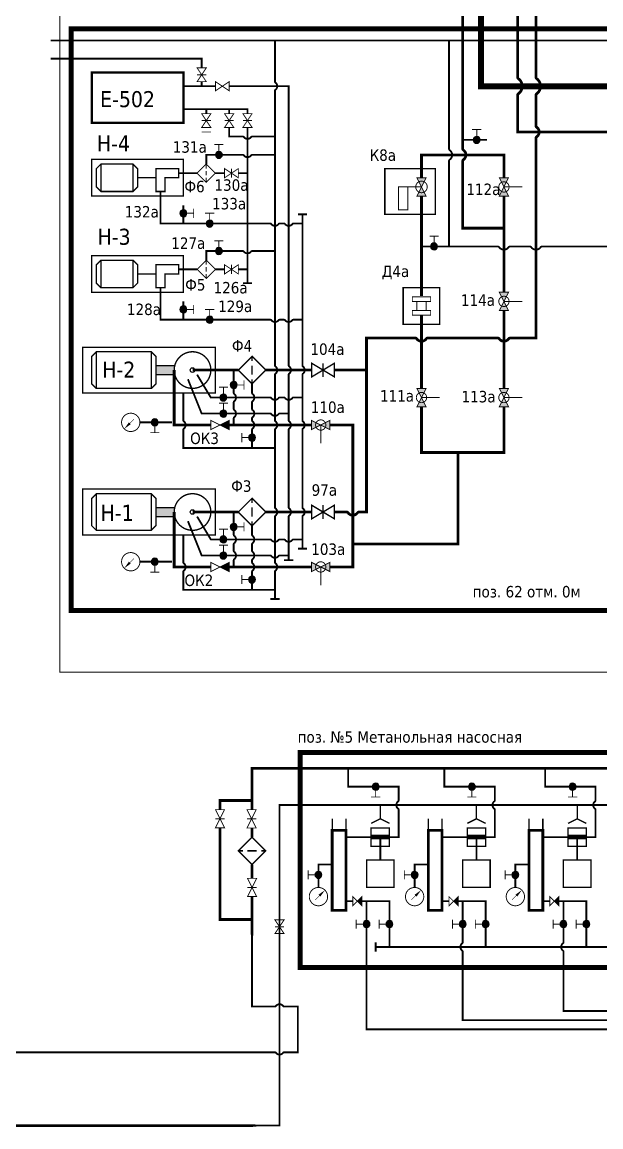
# Paper-space layout 'Layout1' of a CAD drawing. Header units: millimetres. Extents: x 40 to 1011, y 21 to 714.
# Drawn here: x 453.9 to 580.3, y 20.7 to 262 of the extents above; entities that cross this region are included whole.
import ezdxf

# ---------------------------------------------------------------- set-up
doc = ezdxf.new("R2010")
doc.units = ezdxf.units.MM
doc.linetypes.add('ACAD_ISO03W100', pattern=[30, 12, -18])
doc.linetypes.add('ACAD_ISO04W100', pattern=[30, 24, -3, 0, -3])
for name, color, linetype in [('Вентили 50', 7, 'Continuous'), ('Газ', 30, 'Continuous'), ('Диафрагмы 100', 7, 'Continuous'), ('Дренаж', 202, 'Continuous'), ('Емкости', 7, 'Continuous'), ('Задвижки 100', 7, 'Continuous'), ('Задвижки 150', 7, 'Continuous'), ('Задвижки 50', 7, 'Continuous'), ('Изм.приб.', 7, 'Continuous'), ('Клапаны 10', 7, 'Continuous'), ('Клапаны 100', 7, 'Continuous'), ('Конденсат', 102, 'Continuous'), ('Краны 15', 7, 'Continuous'), ('Краны шар.пн.прив.100', 7, 'Continuous'), ('Краны шар.ручн.100', 7, 'Continuous'), ('Метанол', 5, 'Continuous'), ('Насосы', 7, 'Continuous'), ('Площадки', 7, 'Continuous'), ('Трубы 57', 7, 'Continuous'), ('Трубы 89', 7, 'Continuous'), ('Фильтры 4', 7, 'Continuous'), ('Фильтры 6', 7, 'Continuous'), ('Штрих пункт.', 7, 'ACAD_ISO04W100')]:
    doc.layers.add(name, color=color, linetype=linetype)

# ---------------------------------------------------------------- blocks, each defined once
blk = doc.blocks.new('Задвижка 100')
at = {"layer": 'Задвижки 100', "const_width": 0.2}
blk.add_lwpolyline([(0, -1), (0, 1), (4, -1), (4, 1)], close=True, dxfattribs=at)
blk.add_lwpolyline([(2, 1), (2, -1)], dxfattribs=at)
blk = doc.blocks.new('Фильтр 6')
at = {"layer": 'Фильтры 6', "const_width": 0.3}
blk.add_lwpolyline([(-3, 0), (0, -3), (3, 0), (0, 3)], close=True, dxfattribs=at)
for points in [[(-3, 0), (-2, 0)], [(-1, 0), (1, 0)], [(2, 0), (3, 0)]]:
    blk.add_lwpolyline(points, dxfattribs=at)
blk = doc.blocks.new('Заглушка 57')
at = {"layer": 'Трубы 57', "const_width": 0.4}
blk.add_lwpolyline([(0, 1), (0, -1)], dxfattribs=at)
blk = doc.blocks.new('Изм.приб.')
at = {"layer": 'Изм.приб.', "const_width": 0.2}
blk.add_lwpolyline([(-2, 0, 1), (2, 0, 1), (-2, 0, 0.780776)], format="xyb", dxfattribs=at)
at = {"layer": 'Изм.приб.', "const_width": 0.1}
blk.add_lwpolyline([(0.21, 0.21), (-0.71, -0.71)], dxfattribs=at)
at = {"layer": 'Изм.приб.'}
blk.add_solid([(0.01, 0.41), (1.41, 1.41), (0.41, 0.01)], dxfattribs=at)
blk = doc.blocks.new('Кран 15')
at = {"layer": 'Краны 15'}
blk.add_hatch(color=256, dxfattribs=at).paths.add_polyline_path([(-0.75, 0.75, 1), (0.75, 0.75, 1)])
at = {"layer": 'Краны 15', "const_width": 0.2}
for points in [[(-2.25, 1.75), (-2.25, -0.25)], [(-0.75, 0.75), (-2.25, 0.75)]]:
    blk.add_lwpolyline(points, dxfattribs=at)
at = {"layer": 'Краны 15'}
blk.add_lwpolyline([(-0.75, 0.75, 1), (0.75, 0.75, 1), (-0.75, 0.75, 1)], format="xyb", dxfattribs=at)
blk = doc.blocks.new('Клапан 10')
at = {"layer": 'Клапаны 10'}
blk.add_hatch(color=256, dxfattribs=at).paths.add_polyline_path([(2, 1), (1, 0), (2, -1)])
at = {"layer": 'Клапаны 10', "const_width": 0.2}
blk.add_lwpolyline([(0, 1), (0, -1), (2, 1), (2, -1)], close=True, dxfattribs=at)
blk = doc.blocks.new('Пересеч. 57-57')
at = {"layer": 'Трубы 57'}
blk.add_lwpolyline([(-1, 0, 0.4, 0.4, -0.236068), (-0.8, -0.1, 0.4, 0.4, 0.236068), (0, -0.5, 0.4, 0.4, 0.236068), (0.8, -0.1, 0.4, 0.4, -0.236068), (1, 0, 0, 0, 0)], format="xyseb", dxfattribs=at)
blk = doc.blocks.new('Клапан 100')
at = {"layer": 'Клапаны 100'}
blk.add_hatch(color=256, dxfattribs=at).paths.add_polyline_path([(2, 0), (0, 1), (0, -1)])
at = {"layer": 'Клапаны 100', "const_width": 0.2}
blk.add_lwpolyline([(0, -1), (0, 1), (4, -1), (4, 1)], close=True, dxfattribs=at)
blk = doc.blocks.new('Задвижка 150')
at = {"layer": 'Задвижки 150', "const_width": 0.3}
blk.add_lwpolyline([(5, -1.5), (0, 1.5), (0, -1.5), (5, 1.5)], close=True, dxfattribs=at)
blk.add_lwpolyline([(2.5, 1.5), (2.5, -1.5)], dxfattribs=at)
blk = doc.blocks.new('Кран шар.ручн.100 непрох.')
at = {"layer": 'Краны шар.ручн.100'}
h = blk.add_hatch(color=256, dxfattribs=at)
h.paths.add_polyline_path([(2, 0), (0, 1), (0, -1)])
h.paths.add_polyline_path([(2, 0), (4, -1), (4, 1)])
at = {"layer": 'Краны шар.ручн.100', "const_width": 0.2}
blk.add_lwpolyline([(2, 4), (2, 0)], dxfattribs=at)
blk.add_lwpolyline([(0, -1), (0, 1), (4, -1), (4, 1)], close=True, dxfattribs=at)
blk.add_lwpolyline([(0.875, 0, 1), (3.125, 0, 1), (0.875, 0, 1)], format="xyb", dxfattribs=at)
blk = doc.blocks.new('Пересеч. 89-108')
at = {"layer": 'Трубы 89', "const_width": 0.6}
blk.add_lwpolyline([(-1.4, 0, -0.236068), (-1, -0.2, 0.236068), (0, -0.7, 0.236068), (1, -0.2, -0.236068), (1.4, 0)], format="xyb", dxfattribs=at)
blk = doc.blocks.new('Фильтр 4')
at = {"layer": 'Фильтры 4', "const_width": 0.2}
blk.add_lwpolyline([(0, 2), (-2, 0), (0, -2), (2, 0)], close=True, dxfattribs=at)
for points in [[(-2, 0), (-1, 0)], [(-0.5, 0), (0.5, 0)], [(1, 0), (2, 0)]]:
    blk.add_lwpolyline(points, dxfattribs=at)
blk = doc.blocks.new('Задвижка 50')
at = {"layer": 'Задвижки 50', "const_width": 0.2}
blk.add_lwpolyline([(3, -1), (3, 1), (0, -1), (0, 1)], close=True, dxfattribs=at)
blk.add_lwpolyline([(1.5, 1), (1.5, -1)], dxfattribs=at)
blk = doc.blocks.new('Вентиль 50')
at = {"layer": 'Вентили 50', "const_width": 0.2}
blk.add_lwpolyline([(3, -1), (3, 1), (0, -1), (0, 1)], close=True, dxfattribs=at)
blk = doc.blocks.new('Диафрагма 100')
at = {"layer": 'Диафрагмы 100', "const_width": 0.2}
for points in [[(-2, 2), (2, 2), (2, 1), (-2, 1)], [(-2, -1), (2, -1), (2, -2), (-2, -2)]]:
    blk.add_lwpolyline(points, close=True, dxfattribs=at)
for points in [[(-1, 1), (-1, -1)], [(1, 1), (1, -1)]]:
    blk.add_lwpolyline(points, dxfattribs=at)
blk = doc.blocks.new('Кран шар.прив.100')
at = {"layer": 'Краны шар.пн.прив.100'}
h = blk.add_hatch(color=256, dxfattribs=at)
h.paths.add_polyline_path([(0, -1), (2, 0), (0, 1)])
h.paths.add_polyline_path([(2, 0), (4, -1), (4, 1)])
at = {"layer": 'Краны шар.пн.прив.100', "const_width": 0.2}
for points in [[(-3, 3), (2, 3), (2, 5), (-3, 5)], [(0, -1), (0, 1), (4, -1), (4, 1)]]:
    blk.add_lwpolyline(points, close=True, dxfattribs=at)
blk.add_lwpolyline([(2, 0), (2, 5)], dxfattribs=at)
blk.add_lwpolyline([(2, 1.25, 1.010442), (2, -1.25, 1.010442), (2, 1.25, 4.236068)], format="xyb", dxfattribs=at)
blk = doc.blocks.new('Пересеч. 57-108')
at = {"layer": 'Трубы 57', "const_width": 0.4}
blk.add_lwpolyline([(-1.4, 0, -0.236068), (-1, -0.2, 0.236068), (0, -0.7, 0.236068), (1, -0.2, -0.236068), (1.4, 0)], format="xyb", dxfattribs=at)
blk = doc.blocks.new('Пересеч. 89-219')
at = {"layer": 'Трубы 89', "const_width": 0.6}
blk.add_lwpolyline([(-2, 0, -0.236068), (-1.6, -0.2, 0.236068), (0, -1, 0.236068), (1.6, -0.2, -0.236068), (2, 0)], format="xyb", dxfattribs=at)

psp = doc.layouts.get("Layout1")

# ---------------------------------------------------------------- hatches: boundary and pattern name
at = {"layer": 'Насосы'}
for points in [[(487.22, 185.03, -0.063254), (487.09, 186.03, -0.063254), (487.22, 187.03), (483.09, 187.03), (483.09, 185.03)], [(487.22, 154.03, -0.063254), (487.09, 155.03, -0.063254), (487.22, 156.03), (483.09, 156.03), (483.09, 154.03)]]:
    psp.add_hatch(color=256, dxfattribs=at).paths.add_polyline_path(points)

# ---------------------------------------------------------------- linework, layer by layer
at = {"const_width": 0.5}
psp.add_lwpolyline([(469.09, 251.03), (489.09, 251.03), (489.09, 240.03), (469.09, 240.03)], close=True, dxfattribs=at)
at = {"layer": 'Газ'}
psp.add_lwpolyline([(659.09, 243.03, 1.3, 1.3, 0), (659.09, 248.03, 1.3, 1.3, 0), (554.09, 248.03, 1.3, 1.3, 0), (554.09, 489.53, 1.3, 1.3, 0)], format="xyseb", dxfattribs=at)
at = {"layer": 'Дренаж'}
for points, const_width in [([(460.09, 258.03), (686.69, 258.03)], 0.4), ([(509.09, 249.03), (509.09, 258.03)], 0.4), ([(547.09, 258.03), (547.09, 234.43)], 0.4), ([(509.09, 187.03), (509.09, 247.03)], 0.4), ([(502.09, 237.03), (499.09, 237.03), (499.09, 239.03)], 0.4), ([(509.09, 237.03), (504.09, 237.03)], 0.4), ([(494.09, 231.03), (494.09, 233.03), (502.09, 233.03)], 0.4), ([(504.09, 233.03), (509.09, 233.03)], 0.4), ([(547.09, 231.63), (547.09, 213.03)], 0.4), ([(541.09, 213.03), (557.69, 213.03)], 0.4), ([(560.49, 213.03), (564.69, 213.03)], 0.4), ([(567.49, 213.03), (592.69, 213.03)], 0.4), ([(494.09, 210.03), (494.09, 212.03), (502.09, 212.03)], 0.4), ([(504.09, 212.03), (509.09, 212.03)], 0.4), ([(509.09, 175.03), (509.09, 185.03)], 0.4), ([(489.09, 181.03), (489.09, 175.03)], 0.4), ([(504.09, 183.03), (504.09, 181.03)], 0.4), ([(504.09, 179.03), (504.09, 177.53)], 0.4), ([(504.09, 175.53), (504.09, 175.03)], 0.4), ([(489.09, 173.03), (489.09, 169.03), (509.09, 169.03)], 0.4), ([(504.09, 173.03), (504.09, 169.03)], 0.4), ([(509.09, 156.03), (509.09, 173.03)], 0.4), ([(504.09, 152.03), (504.09, 150.03)], 0.4), ([(509.09, 144.03), (509.09, 154.03)], 0.4), ([(489.09, 150.03), (489.09, 144.03)], 0.4), ([(504.09, 148.03), (504.09, 146.53)], 0.4), ([(504.09, 144.53), (504.09, 144.03)], 0.4), ([(489.09, 142.03), (489.09, 138.03), (509.09, 138.03)], 0.4), ([(504.09, 142.03), (504.09, 138.03)], 0.4), ([(509.09, 136.03), (509.09, 142.03)], 0.4), ([(197.09, 113.03), (197.09, 110.03), (186.09, 110.03), (186.09, 21.03), (504.09, 21.03)], 0.6), ([(532.09, 91.03), (532.09, 88.03)], 0.3), ([(553.09, 91.03), (553.09, 88.03)], 0.3), ([(575.09, 91.03), (575.09, 88.03)], 0.3), ([(532.09, 88.03), (530.09, 87.03)], 0.3), ([(532.09, 88.03), (534.09, 87.03)], 0.3), ([(553.09, 88.03), (551.09, 87.03)], 0.3), ([(553.09, 88.03), (555.09, 87.03)], 0.3), ([(575.09, 88.03), (573.09, 87.03)], 0.3), ([(575.09, 88.03), (577.09, 87.03)], 0.3)]:
    psp.add_lwpolyline(points, dxfattribs=dict(at, const_width=const_width))
for points in [[(732.09, 91.03, 0.4, 0.4, 0), (510.09, 91.03, 0.4, 0.4, 0), (510.09, 21.03, 0.4, 0.4, 0), (505.09, 21.03, 0, 0, 0)], [(504.09, 21.03, 0.6, 0.4, 0), (505.09, 21.03, 0.6, 0.6, 0)]]:
    psp.add_lwpolyline(points, format="xyseb", dxfattribs=at)
at = {"layer": 'Задвижки 50', "const_width": 0.2}
psp.add_lwpolyline([(493.09, 238.03), (495.09, 238.03)], dxfattribs=at)
at = {"layer": 'Конденсат'}
psp.add_lwpolyline([(550.09, 234.43, 0.6, 0.6, 0), (550.09, 489.53, 0.6, 0.6, 0)], format="xyseb", dxfattribs=at)
at = {"layer": 'Конденсат', "color": 3, "const_width": 0.6}
for points in [[(591.09, 399.53), (591.09, 409.03), (569.09, 409.03), (569.09, 374.03), (562.09, 374.03), (562.09, 250.03)], [(562.09, 246.03), (562.09, 238.03), (624.09, 238.03), (624.09, 231.03)]]:
    psp.add_lwpolyline(points, dxfattribs=at)
at = {"layer": 'Конденсат'}
for points, const_width in [([(566.09, 250.03), (566.09, 261.03), (566.09, 296.63)], 0.6), ([(566.09, 239.43), (566.09, 246.03)], 0.6), ([(555.4, 236.31), (550.4, 236.31)], 0.4), ([(560.49, 193.03), (566.09, 193.03), (566.09, 236.63)], 0.6), ([(559.09, 228.03), (559.09, 233.03), (541.09, 233.03), (541.09, 228.03)], 0.6), ([(559.09, 217.03), (550.09, 217.03), (550.09, 231.63)], 0.6), ([(541.09, 224.03), (541.09, 202.22)], 0.6), ([(559.09, 203.03), (559.09, 224.03)], 0.6), ([(541.09, 198.03), (541.09, 182.03)], 0.6), ([(559.09, 182.03), (559.09, 199.03)], 0.6), ([(527.49, 155.03), (529.09, 155.03), (529.09, 193.03), (539.69, 193.03)], 0.6), ([(542.49, 193.03), (557.69, 193.03)], 0.6), ([(495.09, 174.03), (487.09, 174.03), (487.09, 186.03)], 0.6), ([(491.09, 186.03), (501.09, 186.03)], 0.6), ([(500.09, 186.03), (500.09, 181.03)], 0.4), ([(507.09, 186.03), (517.09, 186.03)], 0.6), ([(522.09, 186.03), (529.09, 186.03)], 0.6), ([(500.09, 179.03), (500.09, 177.53)], 0.4), ([(541.09, 178.03), (541.09, 168.03), (559.09, 168.03), (559.09, 178.03)], 0.6), ([(517.09, 174.03), (499.09, 174.03)], 0.6), ([(500.09, 175.53), (500.09, 174.03)], 0.4), ([(521.09, 143.03), (526.09, 143.03), (526.09, 174.03), (521.09, 174.03)], 0.6), ([(526.09, 148.03), (549.09, 148.03), (549.09, 168.03)], 0.6), ([(487.09, 155.03), (487.09, 143.03), (495.09, 143.03)], 0.6), ([(491.09, 155.03), (501.09, 155.03)], 0.6), ([(500.09, 155.03), (500.09, 150.03)], 0.4), ([(507.09, 155.03), (517.09, 155.03)], 0.6), ([(522.09, 155.03), (524.69, 155.03)], 0.6), ([(500.09, 148.03), (500.09, 146.53)], 0.4), ([(499.09, 143.03), (517.09, 143.03)], 0.6), ([(500.09, 144.53), (500.09, 143.03)], 0.4)]:
    psp.add_lwpolyline(points, dxfattribs=dict(at, const_width=const_width))
at = {"layer": 'Конденсат', "const_width": 0.3}
for points in [[(533.09, 230.03), (544.09, 230.03), (544.09, 220.03), (533.09, 220.03)], [(537.09, 204.03), (545.09, 204.03), (545.09, 196.03), (537.09, 196.03)]]:
    psp.add_lwpolyline(points, close=True, dxfattribs=at)
at = {"layer": 'Метанол'}
for points, const_width in [([(529.1, 48.04), (529.09, 42.03), (771.09, 42.03), (771.09, 114.03)], 0.4), ([(550.09, 48.03), (550.09, 44.03), (768.09, 44.03), (768.09, 114.03)], 0.4), ([(572.1, 48.01), (572.1, 46.03), (765.09, 46.03), (765.09, 114.03)], 0.4), ([(504.09, 90.03), (504.09, 99.03), (724.09, 99.03)], 0.6), ([(525.09, 99.03), (525.09, 95.03), (536.09, 95.03), (536.09, 92.03)], 0.4), ([(546.09, 99.03), (546.09, 95.03), (557.09, 95.03), (557.09, 92.03)], 0.4), ([(568.09, 99.03), (568.09, 95.03), (579.09, 95.03), (579.09, 92.03)], 0.4), ([(497.09, 90.03), (497.09, 92.03), (504.09, 92.03)], 0.6), ([(536.09, 90.03), (536.09, 84.03), (524.59, 84.03)], 0.4), ([(557.09, 90.03), (557.09, 84.03), (545.59, 84.03)], 0.4), ([(579.09, 90.03), (579.09, 84.03), (567.59, 84.03)], 0.4), ([(521.59, 85.53), (521.59, 88.03)], 0.3), ([(524.59, 85.53), (524.59, 88.03)], 0.3), ([(542.59, 85.53), (542.59, 88.03)], 0.3), ([(545.59, 85.53), (545.59, 88.03)], 0.3), ([(564.59, 85.53), (564.59, 88.03)], 0.3), ([(567.59, 85.53), (567.59, 88.03)], 0.3), ([(504.09, 66.03), (497.09, 66.03), (497.09, 86.03)], 0.6), ([(504.09, 84.03), (504.09, 86.03)], 0.6), ([(530.09, 84.03), (534.09, 84.03)], 1), ([(551.09, 84.03), (555.09, 84.03)], 1), ([(573.09, 84.03), (577.09, 84.03)], 1), ([(504.09, 75.03), (504.09, 78.03)], 0.6), ([(521.59, 78.03), (518.59, 78.03), (518.59, 73.03)], 0.4), ([(542.59, 78.03), (539.59, 78.03), (539.59, 73.03)], 0.4), ([(564.59, 78.03), (561.59, 78.03), (561.59, 73.03)], 0.4), ([(504.09, 63.03), (504.09, 71.03)], 0.6), ([(524.59, 70.03), (526.09, 70.03)], 0.4), ([(528.09, 70.03), (534.09, 70.03), (534.09, 60.03)], 0.4), ([(529.09, 70.03), (529.09, 48.03)], 0.4), ([(545.59, 70.03), (547.09, 70.03)], 0.4), ([(549.09, 70.03), (555.09, 70.03), (555.09, 60.03)], 0.4), ([(550.09, 70.03), (550.09, 61.03)], 0.4), ([(567.59, 70.03), (569.09, 70.03)], 0.4), ([(571.09, 70.03), (577.09, 70.03), (577.09, 60.03)], 0.4), ([(572.09, 70.03), (572.09, 61.03)], 0.4), ([(504.09, 62.03), (504.09, 47.03), (509.09, 47.03)], 0.4), ([(531.09, 60.03), (734.09, 60.03)], 0.4), ([(550.09, 59.03), (550.09, 48.03)], 0.4), ([(572.09, 59.03), (572.09, 48.03)], 0.4), ([(511.09, 47.03), (514.09, 47.03), (514.09, 37.03), (511.09, 37.03)], 0.4), ([(509.09, 37.03), (363.01, 37.03)], 0.4)]:
    psp.add_lwpolyline(points, dxfattribs=dict(at, const_width=const_width))
for points, const_width in [([(514.09, 103.03), (741.09, 103.03), (741.09, 55.03), (514.09, 55.03)], 0.1), ([(740.09, 56.03), (515.09, 56.03), (515.09, 102.03), (740.09, 102.03)], 0.1), ([(521.59, 68.03), (524.59, 68.03), (524.59, 85.53), (521.59, 85.53)], 0.6), ([(530.09, 86.03), (534.09, 86.03), (534.09, 82.03), (530.09, 82.03)], 0.3), ([(542.59, 68.03), (545.59, 68.03), (545.59, 85.53), (542.59, 85.53)], 0.6), ([(551.09, 86.03), (555.09, 86.03), (555.09, 82.03), (551.09, 82.03)], 0.3), ([(564.59, 68.03), (567.59, 68.03), (567.59, 85.53), (564.59, 85.53)], 0.6), ([(573.09, 86.03), (577.09, 86.03), (577.09, 82.03), (573.09, 82.03)], 0.3), ([(529.09, 79.03), (535.09, 79.03), (535.09, 73.03), (529.09, 73.03)], 0.3), ([(550.09, 79.03), (556.09, 79.03), (556.09, 73.03), (550.09, 73.03)], 0.3), ([(572.09, 79.03), (578.09, 79.03), (578.09, 73.03), (572.09, 73.03)], 0.3)]:
    psp.add_lwpolyline(points, close=True, dxfattribs=dict(at, const_width=const_width))
at = {"layer": 'Метанол', "linetype": 'ACAD_ISO03W100', "const_width": 1}
psp.add_lwpolyline([(514.59, 102.53), (740.59, 102.53), (740.59, 55.53), (514.59, 55.53)], close=True, dxfattribs=at)
at = {"layer": 'Метанол'}
for points in [[(532.09, 84.03, 0.4, 0.4, 0), (532.09, 79.03, 0, 0, 0)], [(553.09, 84.03, 0.4, 0.4, 0), (553.09, 79.03, 0, 0, 0)], [(575.09, 84.03, 0.4, 0.4, 0), (575.09, 79.03, 0, 0, 0)], [(504.09, 63.03, 0.6, 0.4, 0), (504.09, 62.03, 0.4, 0.4, 0)]]:
    psp.add_lwpolyline(points, format="xyseb", dxfattribs=at)
at = {"layer": 'Насосы'}
for p, q in [((483.09, 187.03), (487.22, 187.03)), ((483.09, 185.03), (487.22, 185.03)), ((483.09, 156.03), (487.22, 156.03)), ((483.09, 154.03), (487.22, 154.03))]:
    psp.add_line(p, q, dxfattribs=at)
at = {"layer": 'Насосы', "const_width": 0.3}
for points in [[(469.09, 232.03), (489.09, 232.03), (489.09, 224.03), (469.09, 224.03)], [(478.09, 231.03), (471.09, 231.03), (470.09, 230.03), (470.09, 226.03), (471.09, 225.03), (478.09, 225.03), (479.09, 226.03), (479.09, 230.03)], [(488.09, 230.03), (483.09, 230.03), (483.09, 225.03), (485.09, 225.03), (485.09, 228.03), (488.09, 228.03)], [(469.09, 211.03), (489.09, 211.03), (489.09, 203.03), (469.09, 203.03)], [(478.09, 210.03), (471.09, 210.03), (470.09, 209.03), (470.09, 205.03), (471.09, 204.03), (478.09, 204.03), (479.09, 205.03), (479.09, 209.03)], [(488.09, 209.03), (483.09, 209.03), (483.09, 204.03), (485.09, 204.03), (485.09, 207.03), (488.09, 207.03)], [(467.09, 181.03), (496.09, 181.03), (496.09, 191.03), (467.09, 191.03)], [(482.09, 190.03), (470.09, 190.03), (469.09, 189.03), (469.09, 183.03), (470.09, 182.03), (482.09, 182.03), (483.09, 183.03), (483.09, 189.03)], [(467.09, 150.03), (496.09, 150.03), (496.09, 160.03), (467.09, 160.03)], [(482.09, 159.03), (470.09, 159.03), (469.09, 158.03), (469.09, 152.03), (470.09, 151.03), (482.09, 151.03), (483.09, 152.03), (483.09, 158.03)]]:
    psp.add_lwpolyline(points, close=True, dxfattribs=at)
for points in [[(471.09, 225.03), (471.09, 231.03)], [(478.09, 231.03), (478.09, 225.03)], [(479.09, 228.03), (483.09, 228.03)], [(471.09, 204.03), (471.09, 210.03)], [(478.09, 210.03), (478.09, 204.03)], [(479.09, 207.03), (483.09, 207.03)], [(470.09, 190.03), (470.09, 182.03)], [(482.09, 190.03), (482.09, 182.03)], [(470.09, 159.03), (470.09, 151.03)], [(482.09, 159.03), (482.09, 151.03)]]:
    psp.add_lwpolyline(points, dxfattribs=at)
for points in [[(487.09, 186.03, 1), (495.09, 186.03, 1), (487.09, 186.03, 1)], [(487.09, 155.03, 1), (495.09, 155.03, 1), (487.09, 155.03, 1)]]:
    psp.add_lwpolyline(points, format="xyb", dxfattribs=at)
at = {"layer": 'Насосы'}
for centre in [(491.09, 186.03), (491.09, 155.03)]:
    psp.add_circle(centre, 0.5, dxfattribs=at)
at = {"layer": 'Площадки', "const_width": 0.1}
for points in [[(464.09, 261.03), (679.09, 261.03), (679.09, 133.03), (464.09, 133.03)], [(678.09, 134.03), (465.09, 134.03), (465.09, 260.03), (678.09, 260.03)]]:
    psp.add_lwpolyline(points, close=True, dxfattribs=at)
at = {"layer": 'Площадки', "linetype": 'ACAD_ISO03W100', "ltscale": 1.5, "const_width": 1}
psp.add_lwpolyline([(464.59, 260.53), (678.59, 260.53), (678.59, 133.53), (464.59, 133.53)], close=True, dxfattribs=at)
at = {"layer": 'Трубы 57', "const_width": 0.4}
for points in [[(493.09, 252.03), (493.09, 254.03), (460.09, 254.03)], [(493.09, 248.03), (493.09, 249.03)], [(489.09, 248.03), (496.09, 248.03)], [(499.09, 248.03), (512.09, 248.03), (512.09, 187.03)], [(503.09, 242.03), (503.09, 243.03), (489.09, 243.03)], [(494.09, 243.03), (494.09, 242.03)], [(499.09, 242.03), (499.09, 243.03)], [(503.09, 205.03), (503.09, 239.03)], [(488.09, 229.03), (492.09, 229.03)], [(496.09, 229.03), (498.09, 229.03)], [(501.09, 229.03), (503.09, 229.03)], [(508.09, 218.03), (484.09, 218.03), (484.09, 225.03)], [(489.09, 218.03), (489.09, 222.03)], [(515.09, 187.03), (515.09, 220.03)], [(511.09, 218.03), (510.09, 218.03)], [(515.09, 218.03), (513.09, 218.03)], [(488.09, 208.03), (492.09, 208.03)], [(496.09, 208.03), (498.09, 208.03)], [(501.09, 208.03), (503.09, 208.03)], [(508.09, 197.03), (484.09, 197.03), (484.09, 204.03)], [(489.09, 197.03), (489.09, 201.03)], [(511.09, 197.03), (510.09, 197.03)], [(515.09, 197.03), (513.09, 197.03)], [(490.09, 184.03), (493.09, 176.53), (508.09, 176.53)], [(492.09, 185.03), (495.09, 180.03), (508.09, 180.03)], [(512.09, 175.03), (512.09, 185.03)], [(515.09, 175.03), (515.09, 185.03)], [(510.09, 180.03), (511.09, 180.03)], [(513.09, 180.03), (515.09, 180.03)], [(510.09, 176.53), (512.09, 176.53)], [(486.6, 174.61), (479.6, 174.61)], [(512.09, 156.03), (512.09, 173.03)], [(515.09, 156.03), (515.09, 173.03)], [(490.09, 153.03), (493.09, 145.53), (508.09, 145.53)], [(492.09, 154.03), (495.09, 149.03), (508.09, 149.03)], [(512.09, 144.53), (512.09, 154.03)], [(515.09, 147.03), (515.09, 154.03)], [(510.09, 149.03), (511.09, 149.03)], [(513.09, 149.03), (515.09, 149.03)], [(510.09, 145.53), (512.09, 145.53)], [(486.6, 144.17), (479.6, 144.17)]]:
    psp.add_lwpolyline(points, dxfattribs=at)
at = {"layer": 'Штрих пункт.', "const_width": 0.2}
psp.add_lwpolyline([(682.09, 422.03), (462.09, 422.03), (462.09, 120.03), (682.09, 120.03)], close=True, dxfattribs=at)

# ---------------------------------------------------------------- block references
at = {"layer": 'Вентили 50'}
psp.add_blockref('Вентиль 50', (496.09, 248.03), dxfattribs=at)
at = {"layer": 'Дренаж'}
for name, p, rotation in [('Пересеч. 57-57', (509.09, 248.03), 90), ('Задвижка 50', (499.09, 242.03), 270), ('Кран 15', (496.09, 233.03), 270), ('Пересеч. 57-108', (547.09, 233.03), 90), ('Кран 15', (543.09, 213.03), 270), ('Кран 15', (496.09, 212.03), 270), ('Пересеч. 57-57', (509.09, 186.03), 90), ('Пересеч. 57-57', (504.09, 180.03), 90), ('Пересеч. 57-57', (504.09, 176.53), 90), ('Пересеч. 57-57', (489.09, 174.03), 90), ('Пересеч. 57-57', (504.09, 174.03), 90), ('Пересеч. 57-57', (509.09, 174.03), 90), ('Пересеч. 57-57', (509.09, 155.03), 90), ('Пересеч. 57-57', (504.09, 149.03), 90), ('Пересеч. 57-57', (504.09, 145.53), 90), ('Пересеч. 57-57', (489.09, 143.03), 90), ('Пересеч. 57-57', (504.09, 143.03), 90), ('Пересеч. 57-57', (509.09, 143.03), 90), ('Заглушка 57', (509.09, 136.03), 270)]:
    psp.add_blockref(name, p, dxfattribs=dict(at, rotation=rotation))
for name, p in [('Пересеч. 57-57', (503.09, 237.03)), ('Пересеч. 57-57', (503.09, 233.03)), ('Пересеч. 57-108', (559.09, 213.03)), ('Пересеч. 57-108', (566.09, 213.03)), ('Пересеч. 57-57', (503.09, 212.03)), ('Кран 15', (504.09, 170.53)), ('Кран 15', (504.09, 139.53))]:
    psp.add_blockref(name, p, dxfattribs=at)
at = {"layer": 'Задвижки 50', "rotation": 270}
for p in [(493.09, 252.03), (494.09, 242.03), (503.09, 242.03)]:
    psp.add_blockref('Задвижка 50', p, dxfattribs=at)
at = {"layer": 'Задвижки 50'}
for p in [(498.09, 229.03), (498.09, 208.03)]:
    psp.add_blockref('Задвижка 50', p, dxfattribs=at)
at = {"layer": 'Изм.приб.', "rotation": 180}
for p in [(477.6, 174.61), (477.6, 144.17)]:
    psp.add_blockref('Изм.приб.', p, dxfattribs=at)
at = {"layer": 'Конденсат'}
for name, p, rotation in [('Пересеч. 89-219', (562.09, 248.03), 90), ('Пересеч. 89-219', (566.09, 248.03), 90), ('Пересеч. 89-108', (566.09, 238.03), 90), ('Кран 15', (552.4, 236.31), 270), ('Пересеч. 89-108', (550.09, 233.03), 90), ('Кран шар.прив.100', (541.09, 224.03), 90), ('Кран шар.ручн.100 непрох.', (559.09, 228.03), 270), ('Кран шар.ручн.100 непрох.', (559.09, 203.03), 270), ('Фильтр 6', (504.09, 186.03), 90), ('Кран 15', (500.09, 183.53), 180), ('Пересеч. 57-57', (500.09, 180.03), 90), ('Кран шар.ручн.100 непрох.', (541.09, 182.03), 270), ('Кран шар.ручн.100 непрох.', (559.09, 182.03), 270), ('Пересеч. 57-57', (500.09, 176.53), 90), ('Клапан 100', (499.09, 174.03), 180), ('Кран шар.ручн.100 непрох.', (521.09, 174.03), 180), ('Фильтр 6', (504.09, 155.03), 90), ('Кран 15', (500.09, 152.53), 180), ('Пересеч. 57-57', (500.09, 149.03), 90), ('Пересеч. 57-57', (500.09, 145.53), 90), ('Клапан 100', (499.09, 143.03), 180), ('Кран шар.ручн.100 непрох.', (521.09, 143.03), 180)]:
    psp.add_blockref(name, p, dxfattribs=dict(at, rotation=rotation))
for name, p in [('Диафрагма 100', (541.09, 200.03)), ('Пересеч. 89-108', (541.09, 193.03)), ('Пересеч. 89-108', (559.09, 193.03)), ('Задвижка 150', (517.09, 186.03)), ('Задвижка 150', (517.09, 155.03)), ('Пересеч. 89-108', (526.09, 155.03))]:
    psp.add_blockref(name, p, dxfattribs=at)
at = {"layer": 'Краны 15'}
for p, rotation in [((489.09, 221.03), 180), ((494.09, 218.03), 270), ((489.09, 200.03), 180), ((494.09, 197.03), 270), ((497.09, 180.03), 270), ((497.09, 176.53), 270), ((483.6, 174.61), 90), ((497.09, 149.03), 270), ((497.09, 145.53), 270), ((483.6, 144.17), 90)]:
    psp.add_blockref('Кран 15', p, dxfattribs=dict(at, rotation=rotation))
at = {"layer": 'Метанол'}
for name, p, rotation in [('Кран 15', (531.84, 95.03), 90), ('Кран 15', (552.84, 95.03), 90), ('Кран 15', (574.84, 95.03), 90), ('Пересеч. 57-57', (536.09, 91.03), 270), ('Пересеч. 57-57', (557.09, 91.03), 270), ('Пересеч. 57-57', (579.09, 91.03), 270), ('Задвижка 100', (497.09, 90.03), 270), ('Задвижка 100', (504, 90.02), 270), ('Задвижка 100', (504.09, 75.03), 270), ('Задвижка 50', (510.09, 62.95), 90), ('Пересеч. 57-57', (550.09, 60.03), 270), ('Пересеч. 57-57', (572.09, 60.03), 270)]:
    psp.add_blockref(name, p, dxfattribs=dict(at, rotation=rotation))
for name, p in [('Фильтр 6', (504.09, 81.03)), ('Кран 15', (518.59, 75.03)), ('Кран 15', (539.59, 75.03)), ('Кран 15', (561.59, 75.03)), ('Изм.приб.', (518.59, 71.03)), ('Изм.приб.', (539.59, 71.03)), ('Изм.приб.', (561.59, 71.03)), ('Клапан 10', (526.09, 70.03)), ('Клапан 10', (547.09, 70.03)), ('Клапан 10', (569.09, 70.03)), ('Кран 15', (529.09, 64.28)), ('Кран 15', (534.09, 64.28)), ('Кран 15', (550.09, 64.28)), ('Кран 15', (555.09, 64.28)), ('Кран 15', (572.09, 64.28)), ('Кран 15', (577.09, 64.28)), ('Заглушка 57', (531.09, 60.03))]:
    psp.add_blockref(name, p, dxfattribs=at)
at = {"layer": 'Трубы 57'}
for name, p, rotation in [('Заглушка 57', (515.09, 220.03), 270), ('Заглушка 57', (503.09, 205.03), 270), ('Пересеч. 57-57', (512.09, 186.03), 90), ('Пересеч. 57-57', (515.09, 186.03), 90), ('Пересеч. 57-57', (512.09, 174.03), 90), ('Пересеч. 57-57', (515.09, 174.03), 90), ('Пересеч. 57-57', (512.09, 155.03), 90), ('Пересеч. 57-57', (515.09, 155.03), 90), ('Заглушка 57', (515.09, 147.03), 270), ('Заглушка 57', (512.09, 144.53), 90), ('Пересеч. 57-57', (510.09, 47.03), 180)]:
    psp.add_blockref(name, p, dxfattribs=dict(at, rotation=rotation))
for p in [(509.09, 218.03), (512.09, 218.03), (509.09, 197.03), (512.09, 197.03), (509.09, 180.03), (512.09, 180.03), (509.09, 176.53), (509.09, 149.03), (512.09, 149.03), (509.09, 145.53), (510.09, 37.03)]:
    psp.add_blockref('Пересеч. 57-57', p, dxfattribs=at)
at = {"layer": 'Фильтры 4', "rotation": 90}
for p in [(494.09, 229.03), (494.09, 208.03)]:
    psp.add_blockref('Фильтр 4', p, dxfattribs=at)

# ---------------------------------------------------------------- texts
at = {"layer": 'Емкости', "char_height": 2.5, "attachment_point": 1}
for s, insert, width in [('{\\fTahoma|b0|i0|c204|p32;131а}', (486.78, 236.01), 6.7019), ('{\\fTahoma|b0|i0|c204|p32;Ф6}', (489.33, 227.37), 6.7019), ('{\\fTahoma|b0|i0|c204|p32;130а}', (495.88, 227.69), 6.7019), ('{\\fTahoma|b0|i0|c204|p32;133а}', (495.37, 223.63), 6.7019), ('{\\fTahoma|b0|i0|c204|p32;132а}', (476.3, 221.86), 6.7019), ('{\\fTahoma|b0|i0|c204|p32;127а}', (486.46, 215.01), 6.7019), ('{\\fTahoma|b0|i0|c204|p32;Ф5}', (489.49, 205.91), 6.7019), ('{\\fTahoma|b0|i0|c204|p32;126а}', (495.69, 205.27), 6.7019), ('{\\fTahoma|b0|i0|c204|p32;128а}', (476.77, 200.55), 6.7019), ('{\\fTahoma|b0|i0|c204|p32;129а}', (496.69, 201.21), 6.7019), ('{\\fTahoma|b0|i0|c204|p32;поз. 62 отм. 0м}', (552.27, 138.88), 25.2892)]:
    psp.add_mtext(s, dxfattribs=dict(at, insert=insert, width=width))
at = {"layer": 'Конденсат', "attachment_point": 1}
for s, insert, char_height, width in [('{\\fTahoma|b0|i0|c204|p32;Е-502}', (470.91, 246.96), 3.5, 20), ('{\\fTahoma|b0|i0|c204|p32;Н-4}', (470.21, 237.29), 3.5, 13.5246), ('{\\fTahoma|b0|i0|c204|p32;К8а}', (529.76, 234.23), 2.5, 8.9672), ('{\\fTahoma|b0|i0|c204|p32;112а}', (550.89, 226.76), 2.5, 6.7019), ('{\\fTahoma|b0|i0|c204|p32;Н-3}', (470.36, 216.9), 3.5, 13.5246), ('{\\fTahoma|b0|i0|c204|p32;Д4а}', (532.43, 208.86), 2.5, 8.7146), ('{\\fTahoma|b0|i0|c204|p32;114а}', (549.7, 202.56), 2.5, 6.7019), ('{\\fTahoma|b0|i0|c204|p32;Ф4}', (499.7, 192.57), 2.5, 6.7019), ('{\\fTahoma|b0|i0|c204|p32;104а}', (516.84, 191.86), 2.5, 6.7019), ('{\\fTahoma|b0|i0|c204|p32;Н-2}', (471.36, 187.88), 3.5, 13.5246), ('{\\fTahoma|b0|i0|c204|p32;111а}', (532.03, 181.65), 2.5, 6.7019), ('{\\fTahoma|b0|i0|c204|p32;113а}', (549.84, 181.48), 2.5, 6.7019), ('{\\fTahoma|b0|i0|c204|p32;110а}', (516.91, 179.18), 2.5, 6.7019), ('{\\fTahoma|b0|i0|c204|p32;ОК3}', (490.57, 172.38), 2.5, 6.7019), ('{\\fTahoma|b0|i0|c204|p32;Ф3}', (499.54, 161.95), 2.5, 6.7019), ('{\\fTahoma|b0|i0|c204|p32;97а}', (517.1, 161.08), 2.5, 6.7019), ('{\\fTahoma|b0|i0|c204|p32;Н-1}', (471.02, 156.6), 3.5, 13.5246), ('{\\fTahoma|b0|i0|c204|p32;103а}', (517.02, 148.16), 2.5, 6.7019), ('{\\fTahoma|b0|i0|c204|p32;ОК2}', (489.33, 141.37), 2.5, 6.7019)]:
    psp.add_mtext(s, dxfattribs=dict(at, insert=insert, char_height=char_height, width=width))
at = {"layer": 'Метанол', "insert": (514.04, 107.15), "char_height": 2.5, "width": 54.2163, "attachment_point": 1}
psp.add_mtext('{\\fTahoma|b0|i0|c204|p32;поз. №5 Метанольная насосная}', dxfattribs=at)

doc.saveas('drawing.dxf')
